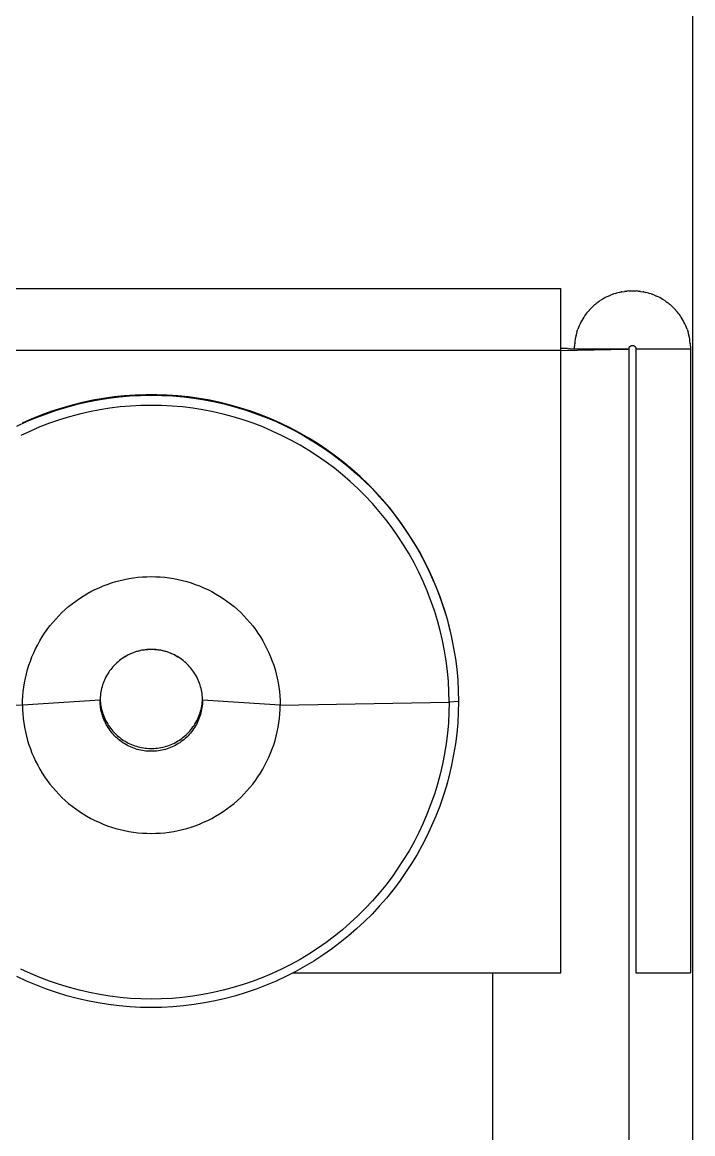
# Model space of a CAD drawing. Header units: millimetres. Extents: x -1283 to 2747, y -259 to 2557.
# Drawn here: x 1810.07 to 1819.89, y 2028.79 to 2045.08 of the extents above; entities that cross this region are included whole.
import ezdxf

# ---------------------------------------------------------------- set-up
doc = ezdxf.new("R2010")
doc.units = ezdxf.units.MM
doc.header["$MEASUREMENT"] = 0
doc.layers.add('Utwórz2D linie widoczne', color=7, linetype='Continuous', true_color=0x000000)

msp = doc.modelspace()

# ---------------------------------------------------------------- linework, layer by layer
at = {"layer": 'Utwórz2D linie widoczne'}
for p, q in [((1819.889, 1341.717), (1819.889, 2061.382)), ((1803.11, 2041.181), (1817.956, 2041.181)), ((1817.956, 2041.179), (1817.956, 2041.18)), ((1817.956, 2040.271), (1817.956, 2041.179)), ((1818.52, 2040.992), (1818.505, 2040.982)), ((1818.534, 2041.002), (1818.52, 2040.992)), ((1818.534, 2041.002), (1818.541, 2041.007)), ((1818.563, 2041.021), (1818.541, 2041.007)), ((1818.585, 2041.034), (1818.563, 2041.021)), ((1818.608, 2041.046), (1818.585, 2041.034)), ((1818.631, 2041.058), (1818.608, 2041.046)), ((1818.655, 2041.069), (1818.631, 2041.058)), ((1818.655, 2041.069), (1818.694, 2041.086)), ((1818.72, 2041.096), (1818.694, 2041.086)), ((1818.72, 2041.096), (1818.733, 2041.1)), ((1818.759, 2041.109), (1818.733, 2041.1)), ((1818.759, 2041.109), (1818.773, 2041.113)), ((1818.792, 2041.118), (1818.773, 2041.113)), ((1818.812, 2041.123), (1818.792, 2041.118)), ((1818.812, 2041.123), (1818.84, 2041.129)), ((1818.852, 2041.131), (1818.84, 2041.129)), ((1818.852, 2041.131), (1818.891, 2041.138)), ((1818.901, 2041.139), (1818.891, 2041.138)), ((1818.901, 2041.139), (1818.93, 2041.142)), ((1818.953, 2041.144), (1818.93, 2041.142)), ((1818.953, 2041.144), (1818.98, 2041.145)), ((1818.98, 2041.145), (1819.006, 2041.146)), ((1819.006, 2041.146), (1819.033, 2041.145)), ((1819.033, 2041.145), (1819.06, 2041.144)), ((1819.083, 2041.142), (1819.06, 2041.144)), ((1819.083, 2041.142), (1819.112, 2041.139)), ((1819.122, 2041.138), (1819.112, 2041.139)), ((1819.122, 2041.138), (1819.161, 2041.131)), ((1819.172, 2041.129), (1819.161, 2041.131)), ((1819.172, 2041.129), (1819.201, 2041.123)), ((1819.221, 2041.118), (1819.201, 2041.123)), ((1819.24, 2041.113), (1819.221, 2041.118)), ((1819.24, 2041.113), (1819.253, 2041.109)), ((1819.28, 2041.1), (1819.253, 2041.109)), ((1819.28, 2041.1), (1819.293, 2041.096)), ((1819.319, 2041.086), (1819.293, 2041.096)), ((1819.319, 2041.086), (1819.358, 2041.069)), ((1819.382, 2041.058), (1819.358, 2041.069)), ((1819.405, 2041.046), (1819.382, 2041.058)), ((1819.427, 2041.034), (1819.405, 2041.046)), ((1819.45, 2041.021), (1819.427, 2041.034)), ((1819.472, 2041.007), (1819.45, 2041.021)), ((1819.472, 2041.007), (1819.479, 2041.002)), ((1819.493, 2040.992), (1819.479, 2041.002)), ((1819.507, 2040.982), (1819.493, 2040.992)), ((1818.347, 2040.831), (1818.335, 2040.817)), ((1818.347, 2040.831), (1818.349, 2040.834)), ((1818.362, 2040.85), (1818.349, 2040.834)), ((1818.375, 2040.865), (1818.362, 2040.85)), ((1818.375, 2040.865), (1818.376, 2040.866)), ((1818.395, 2040.886), (1818.376, 2040.866)), ((1818.415, 2040.906), (1818.395, 2040.886)), ((1818.435, 2040.925), (1818.415, 2040.906)), ((1818.435, 2040.925), (1818.437, 2040.927)), ((1818.452, 2040.94), (1818.437, 2040.927)), ((1818.467, 2040.952), (1818.452, 2040.94)), ((1818.467, 2040.952), (1818.471, 2040.955)), ((1818.485, 2040.967), (1818.471, 2040.955)), ((1818.5, 2040.978), (1818.485, 2040.967)), ((1818.5, 2040.978), (1818.505, 2040.982)), ((1819.507, 2040.982), (1819.513, 2040.978)), ((1819.528, 2040.967), (1819.513, 2040.978)), ((1819.542, 2040.955), (1819.528, 2040.967)), ((1819.542, 2040.955), (1819.546, 2040.952)), ((1819.561, 2040.94), (1819.546, 2040.952)), ((1819.576, 2040.927), (1819.561, 2040.94)), ((1819.576, 2040.927), (1819.578, 2040.925)), ((1819.598, 2040.906), (1819.578, 2040.925)), ((1819.617, 2040.886), (1819.598, 2040.906)), ((1819.636, 2040.866), (1819.617, 2040.886)), ((1819.636, 2040.866), (1819.638, 2040.865)), ((1819.651, 2040.85), (1819.638, 2040.865)), ((1819.664, 2040.834), (1819.651, 2040.85)), ((1819.664, 2040.834), (1819.666, 2040.831)), ((1819.678, 2040.817), (1819.666, 2040.831)), ((1818.252, 2040.687), (1818.239, 2040.661)), ((1818.265, 2040.712), (1818.252, 2040.687)), ((1818.28, 2040.736), (1818.265, 2040.712)), ((1818.295, 2040.761), (1818.28, 2040.736)), ((1818.295, 2040.761), (1818.299, 2040.767)), ((1818.31, 2040.782), (1818.299, 2040.767)), ((1818.32, 2040.797), (1818.31, 2040.782)), ((1818.32, 2040.797), (1818.323, 2040.802)), ((1818.335, 2040.817), (1818.323, 2040.802)), ((1819.689, 2040.802), (1819.678, 2040.817)), ((1819.689, 2040.802), (1819.693, 2040.797)), ((1819.703, 2040.782), (1819.693, 2040.797)), ((1819.713, 2040.767), (1819.703, 2040.782)), ((1819.713, 2040.767), (1819.718, 2040.761)), ((1819.733, 2040.736), (1819.718, 2040.761)), ((1819.748, 2040.712), (1819.733, 2040.736)), ((1819.761, 2040.687), (1819.748, 2040.712)), ((1819.774, 2040.661), (1819.761, 2040.687)), ((1818.179, 2040.49), (1818.182, 2040.502)), ((1818.187, 2040.522), (1818.182, 2040.502)), ((1818.193, 2040.542), (1818.187, 2040.522)), ((1818.193, 2040.542), (1818.206, 2040.582)), ((1818.216, 2040.608), (1818.206, 2040.582)), ((1818.227, 2040.635), (1818.216, 2040.608)), ((1818.239, 2040.661), (1818.227, 2040.635)), ((1819.786, 2040.635), (1819.774, 2040.661)), ((1819.797, 2040.608), (1819.786, 2040.635)), ((1819.807, 2040.582), (1819.797, 2040.608)), ((1819.807, 2040.582), (1819.82, 2040.542)), ((1819.826, 2040.522), (1819.82, 2040.542)), ((1819.831, 2040.502), (1819.826, 2040.522)), ((1819.831, 2040.502), (1819.834, 2040.49)), ((1818.156, 2040.296), (1818.157, 2040.337)), ((1818.158, 2040.355), (1818.157, 2040.337)), ((1818.16, 2040.372), (1818.158, 2040.355)), ((1818.16, 2040.372), (1818.161, 2040.379)), ((1818.164, 2040.407), (1818.161, 2040.379)), ((1818.168, 2040.435), (1818.164, 2040.407)), ((1818.173, 2040.462), (1818.168, 2040.435)), ((1818.179, 2040.49), (1818.173, 2040.462)), ((1818.976, 2040.335), (1818.977, 2040.336)), ((1818.977, 2040.336), (1818.979, 2040.337)), ((1818.979, 2040.337), (1818.98, 2040.338)), ((1818.98, 2040.338), (1818.982, 2040.339)), ((1818.982, 2040.339), (1818.983, 2040.34)), ((1818.983, 2040.34), (1818.985, 2040.341)), ((1818.985, 2040.341), (1818.986, 2040.341)), ((1818.986, 2040.341), (1818.988, 2040.342)), ((1818.988, 2040.342), (1818.989, 2040.342)), ((1818.989, 2040.342), (1818.991, 2040.343)), ((1818.991, 2040.343), (1818.992, 2040.344)), ((1818.992, 2040.344), (1818.994, 2040.344)), ((1818.994, 2040.344), (1818.996, 2040.344)), ((1818.996, 2040.344), (1818.997, 2040.345)), ((1818.997, 2040.345), (1818.999, 2040.345)), ((1818.999, 2040.345), (1819.001, 2040.345)), ((1819.001, 2040.345), (1819.002, 2040.345)), ((1819.002, 2040.345), (1819.004, 2040.345)), ((1819.004, 2040.345), (1819.006, 2040.346)), ((1819.006, 2040.346), (1819.007, 2040.346)), ((1819.007, 2040.346), (1819.009, 2040.345)), ((1819.009, 2040.345), (1819.011, 2040.345)), ((1819.011, 2040.345), (1819.012, 2040.345)), ((1819.012, 2040.345), (1819.014, 2040.345)), ((1819.014, 2040.345), (1819.016, 2040.345)), ((1819.016, 2040.345), (1819.017, 2040.344)), ((1819.017, 2040.344), (1819.019, 2040.344)), ((1819.019, 2040.344), (1819.02, 2040.344)), ((1819.02, 2040.344), (1819.022, 2040.343)), ((1819.022, 2040.343), (1819.024, 2040.342)), ((1819.024, 2040.342), (1819.025, 2040.342)), ((1819.025, 2040.342), (1819.027, 2040.341)), ((1819.027, 2040.341), (1819.028, 2040.341)), ((1819.028, 2040.341), (1819.03, 2040.34)), ((1819.03, 2040.34), (1819.031, 2040.339)), ((1819.031, 2040.339), (1819.033, 2040.338)), ((1819.033, 2040.338), (1819.034, 2040.337)), ((1819.034, 2040.337), (1819.035, 2040.336)), ((1819.035, 2040.336), (1819.037, 2040.335)), ((1819.84, 2040.462), (1819.834, 2040.49)), ((1819.845, 2040.435), (1819.84, 2040.462)), ((1819.849, 2040.407), (1819.845, 2040.435)), ((1819.852, 2040.379), (1819.849, 2040.407)), ((1819.852, 2040.379), (1819.853, 2040.372)), ((1819.854, 2040.355), (1819.853, 2040.372)), ((1819.855, 2040.337), (1819.854, 2040.355)), ((1819.855, 2040.337), (1819.856, 2040.296)), ((1817.956, 2040.271), (1803.11, 2040.271)), ((1818.053, 2040.299), (1817.956, 2040.301)), ((1818.935, 2040.288), (1817.956, 2040.268)), ((1817.956, 2031.144), (1817.956, 2040.271)), ((1818.053, 2040.299), (1818.076, 2040.298)), ((1818.086, 2040.298), (1818.076, 2040.298)), ((1818.087, 2040.298), (1818.23, 2040.296)), ((1818.23, 2040.296), (1818.954, 2040.296)), ((1818.956, 2040.296), (1818.935, 2040.288)), ((1818.956, 2040.297), (1818.957, 2040.299)), ((1818.956, 2040.296), (1818.956, 2040.297)), ((1818.956, 1343.146), (1818.956, 2040.296)), ((1818.957, 2040.306), (1818.958, 2040.307)), ((1818.957, 2040.304), (1818.957, 2040.306)), ((1818.957, 2040.302), (1818.957, 2040.304)), ((1818.957, 2040.301), (1818.957, 2040.302)), ((1818.957, 2040.299), (1818.957, 2040.301)), ((1818.958, 2040.309), (1818.959, 2040.311)), ((1818.958, 2040.307), (1818.958, 2040.309)), ((1818.959, 2040.312), (1818.96, 2040.314)), ((1818.959, 2040.311), (1818.959, 2040.312)), ((1818.96, 2040.314), (1818.961, 2040.315)), ((1818.961, 2040.317), (1818.962, 2040.319)), ((1818.961, 2040.315), (1818.961, 2040.317)), ((1818.962, 2040.319), (1818.963, 2040.32)), ((1818.963, 2040.32), (1818.964, 2040.321)), ((1818.964, 2040.321), (1818.965, 2040.323)), ((1818.965, 2040.323), (1818.966, 2040.324)), ((1818.966, 2040.324), (1818.967, 2040.326)), ((1818.967, 2040.326), (1818.968, 2040.327)), ((1818.968, 2040.327), (1818.969, 2040.328)), ((1818.969, 2040.328), (1818.97, 2040.33)), ((1818.97, 2040.33), (1818.971, 2040.331)), ((1818.971, 2040.331), (1818.972, 2040.332)), ((1818.972, 2040.332), (1818.974, 2040.333)), ((1818.974, 2040.333), (1818.975, 2040.334)), ((1818.975, 2040.334), (1818.976, 2040.335)), ((1819.037, 2040.335), (1819.038, 2040.334)), ((1819.038, 2040.334), (1819.039, 2040.333)), ((1819.039, 2040.333), (1819.041, 2040.332)), ((1819.041, 2040.332), (1819.042, 2040.331)), ((1819.042, 2040.331), (1819.043, 2040.33)), ((1819.043, 2040.33), (1819.044, 2040.328)), ((1819.044, 2040.328), (1819.045, 2040.327)), ((1819.045, 2040.327), (1819.046, 2040.326)), ((1819.046, 2040.326), (1819.047, 2040.324)), ((1819.047, 2040.324), (1819.048, 2040.323)), ((1819.048, 2040.323), (1819.049, 2040.321)), ((1819.049, 2040.321), (1819.05, 2040.32)), ((1819.05, 2040.32), (1819.051, 2040.319)), ((1819.051, 2040.319), (1819.052, 2040.317)), ((1819.052, 2040.317), (1819.052, 2040.315)), ((1819.052, 2040.315), (1819.053, 2040.314)), ((1819.053, 2040.314), (1819.054, 2040.312)), ((1819.054, 2040.312), (1819.054, 2040.311)), ((1819.054, 2040.311), (1819.055, 2040.309)), ((1819.055, 2040.309), (1819.055, 2040.307)), ((1819.055, 2040.307), (1819.055, 2040.306)), ((1819.055, 2040.306), (1819.056, 2040.304)), ((1819.056, 2040.304), (1819.056, 2040.302)), ((1819.056, 2040.302), (1819.056, 2040.301)), ((1819.056, 2040.301), (1819.056, 2040.299)), ((1819.056, 2040.299), (1819.056, 2040.297)), ((1819.056, 2040.297), (1819.056, 2040.296)), ((1819.056, 2040.296), (1819.056, 2031.146)), ((1819.056, 2040.296), (1819.856, 2040.296)), ((1819.856, 2040.296), (1819.856, 2031.146)), ((1811.101, 2039.541), (1810.948, 2039.509)), ((1811.022, 2039.518), (1811.176, 2039.548)), ((1811.255, 2039.568), (1811.101, 2039.541)), ((1811.176, 2039.548), (1811.331, 2039.572)), ((1811.41, 2039.59), (1811.255, 2039.568)), ((1811.331, 2039.572), (1811.487, 2039.591)), ((1811.566, 2039.606), (1811.41, 2039.59)), ((1811.487, 2039.591), (1811.643, 2039.605)), ((1811.722, 2039.617), (1811.566, 2039.606)), ((1811.643, 2039.605), (1811.8, 2039.613)), ((1811.878, 2039.622), (1811.722, 2039.617)), ((1811.8, 2039.613), (1811.956, 2039.616)), ((1812.035, 2039.622), (1811.878, 2039.622)), ((1811.956, 2039.616), (1812.113, 2039.613)), ((1812.191, 2039.617), (1812.035, 2039.622)), ((1812.113, 2039.613), (1812.27, 2039.605)), ((1812.347, 2039.606), (1812.191, 2039.617)), ((1812.27, 2039.605), (1812.426, 2039.591)), ((1812.503, 2039.59), (1812.347, 2039.606)), ((1812.426, 2039.591), (1812.582, 2039.572)), ((1812.658, 2039.568), (1812.503, 2039.59)), ((1812.582, 2039.572), (1812.737, 2039.548)), ((1812.812, 2039.541), (1812.658, 2039.568)), ((1812.737, 2039.548), (1812.891, 2039.518)), ((1812.965, 2039.509), (1812.812, 2039.541)), ((1810.497, 2039.38), (1810.35, 2039.327)), ((1810.42, 2039.345), (1810.568, 2039.396)), ((1810.646, 2039.428), (1810.497, 2039.38)), ((1810.568, 2039.396), (1810.718, 2039.442)), ((1810.796, 2039.471), (1810.646, 2039.428)), ((1810.718, 2039.442), (1810.869, 2039.483)), ((1810.948, 2039.509), (1810.796, 2039.471)), ((1810.869, 2039.483), (1811.022, 2039.518)), ((1811.051, 2039.371), (1810.902, 2039.337)), ((1811.2, 2039.4), (1811.051, 2039.371)), ((1811.35, 2039.424), (1811.2, 2039.4)), ((1811.501, 2039.443), (1811.35, 2039.424)), ((1811.653, 2039.456), (1811.501, 2039.443)), ((1811.804, 2039.464), (1811.653, 2039.456)), ((1811.956, 2039.467), (1811.804, 2039.464)), ((1812.108, 2039.464), (1811.956, 2039.467)), ((1812.26, 2039.456), (1812.108, 2039.464)), ((1812.412, 2039.443), (1812.26, 2039.456)), ((1812.563, 2039.424), (1812.412, 2039.443)), ((1812.713, 2039.4), (1812.563, 2039.424)), ((1812.862, 2039.371), (1812.713, 2039.4)), ((1813.01, 2039.337), (1812.862, 2039.371)), ((1812.891, 2039.518), (1813.043, 2039.483)), ((1813.117, 2039.471), (1812.965, 2039.509)), ((1813.043, 2039.483), (1813.195, 2039.442)), ((1813.267, 2039.428), (1813.117, 2039.471)), ((1813.195, 2039.442), (1813.345, 2039.396)), ((1813.416, 2039.38), (1813.267, 2039.428)), ((1813.345, 2039.396), (1813.493, 2039.345)), ((1813.563, 2039.327), (1813.416, 2039.38)), ((1809.987, 2039.162), (1810.129, 2039.228)), ((1810.205, 2039.268), (1810.062, 2039.205)), ((1810.129, 2039.228), (1810.273, 2039.289)), ((1810.35, 2039.327), (1810.205, 2039.268)), ((1810.273, 2039.289), (1810.42, 2039.345)), ((1810.466, 2039.204), (1810.324, 2039.15)), ((1810.61, 2039.254), (1810.466, 2039.204)), ((1810.756, 2039.298), (1810.61, 2039.254)), ((1810.902, 2039.337), (1810.756, 2039.298)), ((1813.157, 2039.298), (1813.01, 2039.337)), ((1813.303, 2039.254), (1813.157, 2039.298)), ((1813.447, 2039.204), (1813.303, 2039.254)), ((1813.589, 2039.15), (1813.447, 2039.204)), ((1813.493, 2039.345), (1813.64, 2039.289)), ((1813.708, 2039.268), (1813.563, 2039.327)), ((1813.64, 2039.289), (1813.784, 2039.228)), ((1813.851, 2039.205), (1813.708, 2039.268)), ((1813.784, 2039.228), (1813.926, 2039.162)), ((1813.992, 2039.137), (1813.851, 2039.205)), ((1810.184, 2039.09), (1810.046, 2039.026)), ((1810.324, 2039.15), (1810.184, 2039.09)), ((1813.729, 2039.09), (1813.589, 2039.15)), ((1813.866, 2039.026), (1813.729, 2039.09)), ((1813.926, 2039.162), (1814.066, 2039.091)), ((1814.13, 2039.063), (1813.992, 2039.137)), ((1814.066, 2039.091), (1814.203, 2039.015)), ((1814.266, 2038.985), (1814.13, 2039.063)), ((1814.002, 2038.957), (1813.866, 2039.026)), ((1814.135, 2038.884), (1814.002, 2038.957)), ((1814.266, 2038.806), (1814.135, 2038.884)), ((1814.203, 2039.015), (1814.338, 2038.934)), ((1814.399, 2038.903), (1814.266, 2038.985)), ((1814.338, 2038.934), (1814.469, 2038.849)), ((1814.529, 2038.816), (1814.399, 2038.903)), ((1814.393, 2038.723), (1814.266, 2038.806)), ((1814.518, 2038.636), (1814.393, 2038.723)), ((1814.469, 2038.849), (1814.598, 2038.759)), ((1814.656, 2038.724), (1814.529, 2038.816)), ((1814.598, 2038.759), (1814.723, 2038.665)), ((1814.779, 2038.628), (1814.656, 2038.724)), ((1814.639, 2038.544), (1814.518, 2038.636)), ((1814.758, 2038.449), (1814.639, 2038.544)), ((1814.723, 2038.665), (1814.845, 2038.566)), ((1814.899, 2038.528), (1814.779, 2038.628)), ((1814.845, 2038.566), (1814.964, 2038.464)), ((1814.872, 2038.349), (1814.758, 2038.449)), ((1815.016, 2038.424), (1814.899, 2038.528)), ((1814.964, 2038.464), (1815.079, 2038.357)), ((1815.129, 2038.315), (1815.016, 2038.424)), ((1814.984, 2038.246), (1814.872, 2038.349)), ((1815.091, 2038.138), (1814.984, 2038.246)), ((1815.079, 2038.357), (1815.19, 2038.246)), ((1815.238, 2038.203), (1815.129, 2038.315)), ((1815.19, 2038.246), (1815.297, 2038.131)), ((1815.195, 2038.027), (1815.091, 2038.138)), ((1815.343, 2038.087), (1815.238, 2038.203)), ((1815.297, 2038.131), (1815.4, 2038.013)), ((1815.444, 2037.968), (1815.343, 2038.087)), ((1815.295, 2037.912), (1815.195, 2038.027)), ((1815.391, 2037.794), (1815.295, 2037.912)), ((1815.4, 2038.013), (1815.499, 2037.891)), ((1815.541, 2037.845), (1815.444, 2037.968)), ((1815.499, 2037.891), (1815.593, 2037.766)), ((1815.483, 2037.673), (1815.391, 2037.794)), ((1815.634, 2037.719), (1815.541, 2037.845)), ((1815.593, 2037.766), (1815.683, 2037.638)), ((1815.57, 2037.549), (1815.483, 2037.673)), ((1815.722, 2037.59), (1815.634, 2037.719)), ((1815.683, 2037.638), (1815.769, 2037.507)), ((1815.805, 2037.457), (1815.722, 2037.59)), ((1815.653, 2037.421), (1815.57, 2037.549)), ((1815.732, 2037.291), (1815.653, 2037.421)), ((1815.769, 2037.507), (1815.85, 2037.372)), ((1815.884, 2037.322), (1815.805, 2037.457)), ((1815.806, 2037.158), (1815.732, 2037.291)), ((1815.85, 2037.372), (1815.926, 2037.235)), ((1815.958, 2037.184), (1815.884, 2037.322)), ((1815.875, 2037.023), (1815.806, 2037.158)), ((1815.926, 2037.235), (1815.998, 2037.096)), ((1816.027, 2037.044), (1815.958, 2037.184)), ((1815.998, 2037.096), (1816.064, 2036.954)), ((1811.501, 2036.9), (1811.565, 2036.915)), ((1811.565, 2036.915), (1811.629, 2036.927)), ((1811.629, 2036.927), (1811.694, 2036.938)), ((1811.694, 2036.938), (1811.759, 2036.946)), ((1811.759, 2036.946), (1811.825, 2036.951)), ((1811.825, 2036.951), (1811.891, 2036.955)), ((1811.891, 2036.955), (1811.956, 2036.956)), ((1811.956, 2036.956), (1812.022, 2036.955)), ((1812.022, 2036.955), (1812.088, 2036.951)), ((1812.088, 2036.951), (1812.153, 2036.946)), ((1812.153, 2036.946), (1812.219, 2036.938)), ((1812.219, 2036.938), (1812.284, 2036.927)), ((1812.284, 2036.927), (1812.348, 2036.915)), ((1812.348, 2036.915), (1812.412, 2036.9)), ((1815.939, 2036.885), (1815.875, 2037.023)), ((1816.092, 2036.901), (1816.027, 2037.044)), ((1816.064, 2036.954), (1816.126, 2036.809)), ((1811.072, 2036.736), (1811.13, 2036.765)), ((1811.13, 2036.765), (1811.19, 2036.793)), ((1811.19, 2036.793), (1811.251, 2036.819)), ((1811.251, 2036.819), (1811.312, 2036.842)), ((1811.312, 2036.842), (1811.374, 2036.864)), ((1811.374, 2036.864), (1811.437, 2036.883)), ((1811.437, 2036.883), (1811.501, 2036.9)), ((1812.412, 2036.9), (1812.476, 2036.883)), ((1812.476, 2036.883), (1812.539, 2036.864)), ((1812.539, 2036.864), (1812.601, 2036.842)), ((1812.601, 2036.842), (1812.662, 2036.819)), ((1812.662, 2036.819), (1812.723, 2036.793)), ((1812.723, 2036.793), (1812.783, 2036.765)), ((1812.783, 2036.765), (1812.841, 2036.736)), ((1815.999, 2036.745), (1815.939, 2036.885)), ((1816.151, 2036.757), (1816.092, 2036.901)), ((1816.126, 2036.809), (1816.182, 2036.663)), ((1816.205, 2036.61), (1816.151, 2036.757)), ((1810.796, 2036.557), (1810.849, 2036.597)), ((1810.849, 2036.597), (1810.903, 2036.634)), ((1810.903, 2036.634), (1810.958, 2036.67)), ((1810.958, 2036.67), (1811.014, 2036.704)), ((1811.014, 2036.704), (1811.072, 2036.736)), ((1812.841, 2036.736), (1812.899, 2036.704)), ((1812.899, 2036.704), (1812.955, 2036.67)), ((1812.955, 2036.67), (1813.01, 2036.634)), ((1813.01, 2036.634), (1813.064, 2036.597)), ((1813.064, 2036.597), (1813.117, 2036.557)), ((1816.054, 2036.603), (1815.999, 2036.745)), ((1816.104, 2036.46), (1816.054, 2036.603)), ((1816.182, 2036.663), (1816.233, 2036.515)), ((1816.255, 2036.461), (1816.205, 2036.61)), ((1810.601, 2036.381), (1810.647, 2036.428)), ((1810.647, 2036.428), (1810.695, 2036.473)), ((1810.695, 2036.473), (1810.745, 2036.516)), ((1810.745, 2036.516), (1810.796, 2036.557)), ((1813.117, 2036.557), (1813.168, 2036.516)), ((1813.168, 2036.516), (1813.218, 2036.473)), ((1813.218, 2036.473), (1813.266, 2036.428)), ((1813.266, 2036.428), (1813.312, 2036.381)), ((1816.148, 2036.314), (1816.104, 2036.46)), ((1816.233, 2036.515), (1816.28, 2036.365)), ((1816.299, 2036.311), (1816.255, 2036.461)), ((1810.471, 2036.233), (1810.512, 2036.284)), ((1810.512, 2036.284), (1810.556, 2036.333)), ((1810.556, 2036.333), (1810.601, 2036.381)), ((1813.312, 2036.381), (1813.357, 2036.333)), ((1813.357, 2036.333), (1813.4, 2036.284)), ((1813.4, 2036.284), (1813.442, 2036.233)), ((1816.188, 2036.167), (1816.148, 2036.314)), ((1816.28, 2036.365), (1816.321, 2036.214)), ((1816.337, 2036.16), (1816.299, 2036.311)), ((1810.358, 2036.071), (1810.393, 2036.126)), ((1810.393, 2036.126), (1810.431, 2036.18)), ((1810.431, 2036.18), (1810.471, 2036.233)), ((1813.442, 2036.233), (1813.482, 2036.18)), ((1813.482, 2036.18), (1813.519, 2036.126)), ((1813.519, 2036.126), (1813.555, 2036.071)), ((1816.223, 2036.019), (1816.188, 2036.167)), ((1816.321, 2036.214), (1816.356, 2036.061)), ((1810.262, 2035.899), (1810.292, 2035.957)), ((1810.292, 2035.957), (1810.324, 2036.015)), ((1810.324, 2036.015), (1810.358, 2036.071)), ((1813.555, 2036.071), (1813.589, 2036.015)), ((1813.589, 2036.015), (1813.621, 2035.957)), ((1813.621, 2035.957), (1813.651, 2035.899)), ((1816.252, 2035.87), (1816.223, 2036.019)), ((1816.356, 2036.061), (1816.386, 2035.907)), ((1810.184, 2035.717), (1810.208, 2035.779)), ((1810.208, 2035.779), (1810.234, 2035.839)), ((1810.234, 2035.839), (1810.262, 2035.899)), ((1811.546, 2035.769), (1811.568, 2035.782)), ((1811.574, 2035.783), (1811.552, 2035.77)), ((1811.568, 2035.782), (1811.59, 2035.795)), ((1811.596, 2035.796), (1811.574, 2035.783)), ((1811.59, 2035.795), (1811.612, 2035.807)), ((1811.619, 2035.808), (1811.596, 2035.796)), ((1811.612, 2035.807), (1811.635, 2035.818)), ((1811.642, 2035.819), (1811.619, 2035.808)), ((1811.635, 2035.818), (1811.658, 2035.829)), ((1811.666, 2035.83), (1811.642, 2035.819)), ((1811.658, 2035.829), (1811.682, 2035.839)), ((1811.69, 2035.839), (1811.666, 2035.83)), ((1811.682, 2035.839), (1811.706, 2035.848)), ((1811.715, 2035.848), (1811.69, 2035.839)), ((1811.706, 2035.848), (1811.73, 2035.856)), ((1811.739, 2035.856), (1811.715, 2035.848)), ((1811.73, 2035.856), (1811.755, 2035.863)), ((1811.764, 2035.863), (1811.739, 2035.856)), ((1811.755, 2035.863), (1811.779, 2035.869)), ((1811.789, 2035.869), (1811.764, 2035.863)), ((1811.779, 2035.869), (1811.804, 2035.875)), ((1811.815, 2035.875), (1811.789, 2035.869)), ((1811.804, 2035.875), (1811.829, 2035.88)), ((1811.84, 2035.879), (1811.815, 2035.875)), ((1811.829, 2035.88), (1811.855, 2035.884)), ((1811.866, 2035.883), (1811.84, 2035.879)), ((1811.855, 2035.884), (1811.88, 2035.887)), ((1811.892, 2035.885), (1811.866, 2035.883)), ((1811.88, 2035.887), (1811.905, 2035.889)), ((1811.918, 2035.887), (1811.892, 2035.885)), ((1811.905, 2035.889), (1811.931, 2035.89)), ((1811.943, 2035.888), (1811.918, 2035.887)), ((1811.931, 2035.89), (1811.956, 2035.891)), ((1811.969, 2035.888), (1811.943, 2035.888)), ((1811.956, 2035.891), (1811.982, 2035.89)), ((1811.995, 2035.887), (1811.969, 2035.888)), ((1811.982, 2035.89), (1812.007, 2035.889)), ((1812.021, 2035.885), (1811.995, 2035.887)), ((1812.007, 2035.889), (1812.033, 2035.887)), ((1812.047, 2035.883), (1812.021, 2035.885)), ((1812.033, 2035.887), (1812.058, 2035.884)), ((1812.073, 2035.879), (1812.047, 2035.883)), ((1812.058, 2035.884), (1812.084, 2035.88)), ((1812.098, 2035.875), (1812.073, 2035.879)), ((1812.084, 2035.88), (1812.109, 2035.875)), ((1812.123, 2035.869), (1812.098, 2035.875)), ((1812.109, 2035.875), (1812.134, 2035.869)), ((1812.149, 2035.863), (1812.123, 2035.869)), ((1812.134, 2035.869), (1812.158, 2035.863)), ((1812.174, 2035.856), (1812.149, 2035.863)), ((1812.158, 2035.863), (1812.183, 2035.856)), ((1812.198, 2035.848), (1812.174, 2035.856)), ((1812.183, 2035.856), (1812.207, 2035.848)), ((1812.223, 2035.839), (1812.198, 2035.848)), ((1812.207, 2035.848), (1812.231, 2035.839)), ((1812.247, 2035.83), (1812.223, 2035.839)), ((1812.231, 2035.839), (1812.254, 2035.829)), ((1812.27, 2035.819), (1812.247, 2035.83)), ((1812.254, 2035.829), (1812.278, 2035.818)), ((1812.294, 2035.808), (1812.27, 2035.819)), ((1812.278, 2035.818), (1812.301, 2035.807)), ((1812.317, 2035.796), (1812.294, 2035.808)), ((1812.301, 2035.807), (1812.323, 2035.795)), ((1812.339, 2035.783), (1812.317, 2035.796)), ((1812.323, 2035.795), (1812.345, 2035.782)), ((1812.361, 2035.77), (1812.339, 2035.783)), ((1812.345, 2035.782), (1812.367, 2035.769)), ((1813.651, 2035.899), (1813.679, 2035.839)), ((1813.679, 2035.839), (1813.705, 2035.779)), ((1813.705, 2035.779), (1813.729, 2035.717)), ((1816.276, 2035.72), (1816.252, 2035.87)), ((1816.386, 2035.907), (1816.411, 2035.752)), ((1810.143, 2035.592), (1810.163, 2035.655)), ((1810.163, 2035.655), (1810.184, 2035.717)), ((1811.378, 2035.615), (1811.362, 2035.595)), ((1811.395, 2035.635), (1811.378, 2035.615)), ((1811.412, 2035.654), (1811.395, 2035.635)), ((1811.43, 2035.673), (1811.412, 2035.654)), ((1811.449, 2035.691), (1811.43, 2035.673)), ((1811.469, 2035.708), (1811.449, 2035.691)), ((1811.488, 2035.724), (1811.469, 2035.708)), ((1811.509, 2035.74), (1811.488, 2035.724)), ((1811.53, 2035.755), (1811.509, 2035.74)), ((1811.552, 2035.77), (1811.53, 2035.755)), ((1812.383, 2035.755), (1812.361, 2035.77)), ((1812.404, 2035.74), (1812.383, 2035.755)), ((1812.424, 2035.724), (1812.404, 2035.74)), ((1812.444, 2035.708), (1812.424, 2035.724)), ((1812.464, 2035.691), (1812.444, 2035.708)), ((1812.483, 2035.673), (1812.464, 2035.691)), ((1812.501, 2035.654), (1812.483, 2035.673)), ((1812.518, 2035.635), (1812.501, 2035.654)), ((1812.535, 2035.615), (1812.518, 2035.635)), ((1812.551, 2035.595), (1812.535, 2035.615)), ((1813.729, 2035.717), (1813.75, 2035.655)), ((1813.75, 2035.655), (1813.769, 2035.592)), ((1816.295, 2035.569), (1816.276, 2035.72)), ((1816.411, 2035.752), (1816.431, 2035.597)), ((1810.099, 2035.4), (1810.111, 2035.465)), ((1810.111, 2035.465), (1810.126, 2035.529)), ((1810.126, 2035.529), (1810.143, 2035.592)), ((1811.28, 2035.463), (1811.27, 2035.439)), ((1811.292, 2035.486), (1811.28, 2035.463)), ((1811.304, 2035.509), (1811.292, 2035.486)), ((1811.318, 2035.531), (1811.304, 2035.509)), ((1811.332, 2035.553), (1811.318, 2035.531)), ((1811.346, 2035.574), (1811.332, 2035.553)), ((1811.362, 2035.595), (1811.346, 2035.574)), ((1812.567, 2035.574), (1812.551, 2035.595)), ((1812.581, 2035.553), (1812.567, 2035.574)), ((1812.595, 2035.531), (1812.581, 2035.553)), ((1812.608, 2035.509), (1812.595, 2035.531)), ((1812.621, 2035.486), (1812.608, 2035.509)), ((1812.633, 2035.463), (1812.621, 2035.486)), ((1812.643, 2035.439), (1812.633, 2035.463)), ((1813.769, 2035.592), (1813.787, 2035.529)), ((1813.787, 2035.529), (1813.802, 2035.465)), ((1813.802, 2035.465), (1813.814, 2035.4)), ((1816.309, 2035.418), (1816.295, 2035.569)), ((1816.431, 2035.597), (1816.445, 2035.44)), ((1810.08, 2035.27), (1810.088, 2035.335)), ((1810.088, 2035.335), (1810.099, 2035.4)), ((1811.222, 2035.292), (1811.217, 2035.266)), ((1811.228, 2035.317), (1811.222, 2035.292)), ((1811.235, 2035.342), (1811.228, 2035.317)), ((1811.242, 2035.367), (1811.235, 2035.342)), ((1811.25, 2035.391), (1811.242, 2035.367)), ((1811.26, 2035.416), (1811.25, 2035.391)), ((1811.27, 2035.439), (1811.26, 2035.416)), ((1812.653, 2035.416), (1812.643, 2035.439)), ((1812.663, 2035.391), (1812.653, 2035.416)), ((1812.671, 2035.367), (1812.663, 2035.391)), ((1812.678, 2035.342), (1812.671, 2035.367)), ((1812.685, 2035.317), (1812.678, 2035.342)), ((1812.691, 2035.292), (1812.685, 2035.317)), ((1812.696, 2035.266), (1812.691, 2035.292)), ((1813.814, 2035.4), (1813.825, 2035.335)), ((1813.825, 2035.335), (1813.833, 2035.27)), ((1816.317, 2035.266), (1816.309, 2035.418)), ((1816.445, 2035.44), (1816.453, 2035.284)), ((1816.453, 2035.284), (1816.456, 2035.127)), ((1811.206, 2035.142), (1810.069, 2035.073)), ((1810.069, 2035.073), (1810.071, 2035.139)), ((1810.071, 2035.139), (1810.074, 2035.205)), ((1810.074, 2035.205), (1810.08, 2035.27)), ((1811.207, 2035.113), (1811.206, 2035.139)), ((1811.208, 2035.189), (1811.207, 2035.163)), ((1811.207, 2035.163), (1811.208, 2035.137)), ((1811.21, 2035.215), (1811.208, 2035.189)), ((1811.208, 2035.137), (1811.21, 2035.111)), ((1811.213, 2035.241), (1811.21, 2035.215)), ((1811.217, 2035.266), (1811.213, 2035.241)), ((1812.7, 2035.241), (1812.696, 2035.266)), ((1812.703, 2035.215), (1812.7, 2035.241)), ((1812.705, 2035.189), (1812.703, 2035.215)), ((1812.703, 2035.111), (1812.705, 2035.137)), ((1812.706, 2035.163), (1812.705, 2035.189)), ((1812.705, 2035.137), (1812.706, 2035.163)), ((1813.844, 2035.073), (1812.706, 2035.142)), ((1812.706, 2035.139), (1812.706, 2035.113)), ((1813.833, 2035.27), (1813.839, 2035.205)), ((1813.839, 2035.205), (1813.842, 2035.139)), ((1813.842, 2035.139), (1813.844, 2035.073)), ((1816.32, 2035.114), (1816.317, 2035.266)), ((1816.456, 2035.127), (1816.32, 2035.114)), ((1816.456, 2035.127), (1816.453, 2034.97)), ((1807.593, 2035.114), (1810.069, 2035.073)), ((1810.069, 2035.073), (1810.071, 2035.008)), ((1810.071, 2035.008), (1810.074, 2034.942)), ((1811.209, 2035.087), (1811.207, 2035.113)), ((1811.211, 2035.061), (1811.209, 2035.087)), ((1811.21, 2035.111), (1811.213, 2035.085)), ((1811.214, 2035.035), (1811.211, 2035.061)), ((1811.213, 2035.085), (1811.217, 2035.06)), ((1811.219, 2035.009), (1811.214, 2035.035)), ((1811.217, 2035.06), (1811.222, 2035.034)), ((1811.224, 2034.984), (1811.219, 2035.009)), ((1811.222, 2035.034), (1811.228, 2035.009)), ((1811.23, 2034.958), (1811.224, 2034.984)), ((1811.228, 2035.009), (1811.234, 2034.984)), ((1811.237, 2034.933), (1811.23, 2034.958)), ((1811.234, 2034.984), (1811.241, 2034.959)), ((1811.241, 2034.959), (1811.25, 2034.934)), ((1812.663, 2034.934), (1812.671, 2034.959)), ((1812.671, 2034.959), (1812.679, 2034.984)), ((1812.683, 2034.958), (1812.676, 2034.933)), ((1812.679, 2034.984), (1812.685, 2035.009)), ((1812.689, 2034.984), (1812.683, 2034.958)), ((1812.685, 2035.009), (1812.691, 2035.034)), ((1812.694, 2035.009), (1812.689, 2034.984)), ((1812.691, 2035.034), (1812.696, 2035.06)), ((1812.698, 2035.035), (1812.694, 2035.009)), ((1812.696, 2035.06), (1812.7, 2035.085)), ((1812.702, 2035.061), (1812.698, 2035.035)), ((1812.7, 2035.085), (1812.703, 2035.111)), ((1812.704, 2035.087), (1812.702, 2035.061)), ((1812.706, 2035.113), (1812.704, 2035.087)), ((1813.839, 2034.942), (1813.842, 2035.008)), ((1813.842, 2035.008), (1813.844, 2035.073)), ((1813.844, 2035.073), (1816.32, 2035.114)), ((1816.317, 2034.962), (1816.309, 2034.81)), ((1816.32, 2035.114), (1816.317, 2034.962)), ((1816.453, 2034.97), (1816.445, 2034.814)), ((1810.074, 2034.942), (1810.08, 2034.876)), ((1810.08, 2034.876), (1810.088, 2034.811)), ((1810.088, 2034.811), (1810.099, 2034.746)), ((1811.244, 2034.908), (1811.237, 2034.933)), ((1811.253, 2034.884), (1811.244, 2034.908)), ((1811.25, 2034.934), (1811.259, 2034.91)), ((1811.263, 2034.859), (1811.253, 2034.884)), ((1811.259, 2034.91), (1811.269, 2034.886)), ((1811.273, 2034.836), (1811.263, 2034.859)), ((1811.269, 2034.886), (1811.28, 2034.862)), ((1811.284, 2034.812), (1811.273, 2034.836)), ((1811.28, 2034.862), (1811.291, 2034.839)), ((1811.296, 2034.789), (1811.284, 2034.812)), ((1811.291, 2034.839), (1811.304, 2034.816)), ((1811.304, 2034.816), (1811.317, 2034.794)), ((1812.596, 2034.794), (1812.609, 2034.816)), ((1812.609, 2034.816), (1812.622, 2034.839)), ((1812.629, 2034.812), (1812.617, 2034.789)), ((1812.622, 2034.839), (1812.633, 2034.862)), ((1812.64, 2034.836), (1812.629, 2034.812)), ((1812.633, 2034.862), (1812.644, 2034.886)), ((1812.65, 2034.859), (1812.64, 2034.836)), ((1812.644, 2034.886), (1812.654, 2034.91)), ((1812.66, 2034.884), (1812.65, 2034.859)), ((1812.654, 2034.91), (1812.663, 2034.934)), ((1812.668, 2034.908), (1812.66, 2034.884)), ((1812.676, 2034.933), (1812.668, 2034.908)), ((1813.814, 2034.746), (1813.825, 2034.811)), ((1813.825, 2034.811), (1813.833, 2034.876)), ((1813.833, 2034.876), (1813.839, 2034.942)), ((1816.309, 2034.81), (1816.295, 2034.658)), ((1816.445, 2034.814), (1816.431, 2034.657)), ((1810.099, 2034.746), (1810.111, 2034.682)), ((1810.111, 2034.682), (1810.126, 2034.618)), ((1811.309, 2034.766), (1811.296, 2034.789)), ((1811.322, 2034.744), (1811.309, 2034.766)), ((1811.317, 2034.794), (1811.331, 2034.772)), ((1811.337, 2034.722), (1811.322, 2034.744)), ((1811.331, 2034.772), (1811.345, 2034.751)), ((1811.352, 2034.701), (1811.337, 2034.722)), ((1811.345, 2034.751), (1811.361, 2034.73)), ((1811.367, 2034.68), (1811.352, 2034.701)), ((1811.361, 2034.73), (1811.377, 2034.709)), ((1811.384, 2034.66), (1811.367, 2034.68)), ((1811.377, 2034.709), (1811.394, 2034.69)), ((1811.401, 2034.64), (1811.384, 2034.66)), ((1811.394, 2034.69), (1811.411, 2034.671)), ((1811.419, 2034.621), (1811.401, 2034.64)), ((1811.411, 2034.671), (1811.43, 2034.652)), ((1811.43, 2034.652), (1811.448, 2034.634)), ((1811.448, 2034.634), (1811.468, 2034.617)), ((1812.445, 2034.617), (1812.465, 2034.634)), ((1812.465, 2034.634), (1812.483, 2034.652)), ((1812.483, 2034.652), (1812.502, 2034.671)), ((1812.512, 2034.64), (1812.494, 2034.621)), ((1812.502, 2034.671), (1812.519, 2034.69)), ((1812.529, 2034.66), (1812.512, 2034.64)), ((1812.519, 2034.69), (1812.536, 2034.709)), ((1812.546, 2034.68), (1812.529, 2034.66)), ((1812.536, 2034.709), (1812.552, 2034.73)), ((1812.561, 2034.701), (1812.546, 2034.68)), ((1812.552, 2034.73), (1812.567, 2034.751)), ((1812.576, 2034.722), (1812.561, 2034.701)), ((1812.567, 2034.751), (1812.582, 2034.772)), ((1812.591, 2034.744), (1812.576, 2034.722)), ((1812.582, 2034.772), (1812.596, 2034.794)), ((1812.604, 2034.766), (1812.591, 2034.744)), ((1812.617, 2034.789), (1812.604, 2034.766)), ((1813.787, 2034.618), (1813.802, 2034.682)), ((1813.802, 2034.682), (1813.814, 2034.746)), ((1816.295, 2034.658), (1816.276, 2034.508)), ((1816.431, 2034.657), (1816.411, 2034.502)), ((1810.126, 2034.618), (1810.143, 2034.554)), ((1810.143, 2034.554), (1810.163, 2034.491)), ((1810.163, 2034.491), (1810.184, 2034.429)), ((1811.437, 2034.603), (1811.419, 2034.621)), ((1811.456, 2034.585), (1811.437, 2034.603)), ((1811.476, 2034.568), (1811.456, 2034.585)), ((1811.468, 2034.617), (1811.488, 2034.6)), ((1811.496, 2034.552), (1811.476, 2034.568)), ((1811.488, 2034.6), (1811.508, 2034.584)), ((1811.517, 2034.536), (1811.496, 2034.552)), ((1811.508, 2034.584), (1811.529, 2034.569)), ((1811.539, 2034.521), (1811.517, 2034.536)), ((1811.529, 2034.569), (1811.551, 2034.555)), ((1811.561, 2034.507), (1811.539, 2034.521)), ((1811.551, 2034.555), (1811.573, 2034.541)), ((1811.583, 2034.494), (1811.561, 2034.507)), ((1811.573, 2034.541), (1811.596, 2034.528)), ((1811.606, 2034.481), (1811.583, 2034.494)), ((1811.596, 2034.528), (1811.619, 2034.516)), ((1811.629, 2034.469), (1811.606, 2034.481)), ((1811.619, 2034.516), (1811.642, 2034.505)), ((1811.653, 2034.458), (1811.629, 2034.469)), ((1811.642, 2034.505), (1811.666, 2034.494)), ((1811.666, 2034.494), (1811.69, 2034.485)), ((1811.69, 2034.485), (1811.714, 2034.476)), ((1811.714, 2034.476), (1811.739, 2034.468)), ((1812.174, 2034.468), (1812.199, 2034.476)), ((1812.199, 2034.476), (1812.223, 2034.485)), ((1812.223, 2034.485), (1812.247, 2034.494)), ((1812.247, 2034.494), (1812.271, 2034.505)), ((1812.284, 2034.469), (1812.26, 2034.458)), ((1812.271, 2034.505), (1812.294, 2034.516)), ((1812.307, 2034.481), (1812.284, 2034.469)), ((1812.294, 2034.516), (1812.317, 2034.528)), ((1812.33, 2034.494), (1812.307, 2034.481)), ((1812.317, 2034.528), (1812.34, 2034.541)), ((1812.352, 2034.507), (1812.33, 2034.494)), ((1812.34, 2034.541), (1812.362, 2034.555)), ((1812.374, 2034.521), (1812.352, 2034.507)), ((1812.362, 2034.555), (1812.384, 2034.569)), ((1812.396, 2034.536), (1812.374, 2034.521)), ((1812.384, 2034.569), (1812.405, 2034.584)), ((1812.416, 2034.552), (1812.396, 2034.536)), ((1812.405, 2034.584), (1812.425, 2034.6)), ((1812.437, 2034.568), (1812.416, 2034.552)), ((1812.425, 2034.6), (1812.445, 2034.617)), ((1812.456, 2034.585), (1812.437, 2034.568)), ((1812.476, 2034.603), (1812.456, 2034.585)), ((1812.494, 2034.621), (1812.476, 2034.603)), ((1813.729, 2034.429), (1813.75, 2034.491)), ((1813.75, 2034.491), (1813.769, 2034.554)), ((1813.769, 2034.554), (1813.787, 2034.618)), ((1816.276, 2034.508), (1816.252, 2034.357)), ((1816.411, 2034.502), (1816.386, 2034.347)), ((1810.184, 2034.429), (1810.208, 2034.368)), ((1810.208, 2034.368), (1810.234, 2034.307)), ((1810.234, 2034.307), (1810.262, 2034.248)), ((1811.677, 2034.448), (1811.653, 2034.458)), ((1811.701, 2034.439), (1811.677, 2034.448)), ((1811.726, 2034.431), (1811.701, 2034.439)), ((1811.751, 2034.423), (1811.726, 2034.431)), ((1811.739, 2034.468), (1811.764, 2034.461)), ((1811.776, 2034.416), (1811.751, 2034.423)), ((1811.764, 2034.461), (1811.789, 2034.455)), ((1811.801, 2034.41), (1811.776, 2034.416)), ((1811.789, 2034.455), (1811.814, 2034.449)), ((1811.827, 2034.405), (1811.801, 2034.41)), ((1811.814, 2034.449), (1811.84, 2034.445)), ((1811.853, 2034.401), (1811.827, 2034.405)), ((1811.84, 2034.445), (1811.866, 2034.441)), ((1811.878, 2034.398), (1811.853, 2034.401)), ((1811.866, 2034.441), (1811.892, 2034.438)), ((1811.904, 2034.396), (1811.878, 2034.398)), ((1811.892, 2034.438), (1811.918, 2034.437)), ((1811.93, 2034.395), (1811.904, 2034.396)), ((1811.918, 2034.437), (1811.943, 2034.436)), ((1811.956, 2034.394), (1811.93, 2034.395)), ((1811.943, 2034.436), (1811.969, 2034.436)), ((1811.982, 2034.395), (1811.956, 2034.394)), ((1811.969, 2034.436), (1811.995, 2034.437)), ((1812.009, 2034.396), (1811.982, 2034.395)), ((1811.995, 2034.437), (1812.021, 2034.438)), ((1812.034, 2034.398), (1812.009, 2034.396)), ((1812.021, 2034.438), (1812.047, 2034.441)), ((1812.06, 2034.401), (1812.034, 2034.398)), ((1812.047, 2034.441), (1812.073, 2034.445)), ((1812.086, 2034.405), (1812.06, 2034.401)), ((1812.073, 2034.445), (1812.098, 2034.449)), ((1812.112, 2034.41), (1812.086, 2034.405)), ((1812.098, 2034.449), (1812.124, 2034.455)), ((1812.137, 2034.416), (1812.112, 2034.41)), ((1812.124, 2034.455), (1812.149, 2034.461)), ((1812.162, 2034.423), (1812.137, 2034.416)), ((1812.149, 2034.461), (1812.174, 2034.468)), ((1812.187, 2034.431), (1812.162, 2034.423)), ((1812.212, 2034.439), (1812.187, 2034.431)), ((1812.236, 2034.448), (1812.212, 2034.439)), ((1812.26, 2034.458), (1812.236, 2034.448)), ((1813.651, 2034.248), (1813.679, 2034.307)), ((1813.679, 2034.307), (1813.705, 2034.368)), ((1813.705, 2034.368), (1813.729, 2034.429)), ((1816.252, 2034.357), (1816.223, 2034.208)), ((1816.386, 2034.347), (1816.356, 2034.193)), ((1810.262, 2034.248), (1810.292, 2034.189)), ((1810.292, 2034.189), (1810.324, 2034.132)), ((1813.589, 2034.132), (1813.621, 2034.189)), ((1813.621, 2034.189), (1813.651, 2034.248)), ((1816.223, 2034.208), (1816.188, 2034.06)), ((1816.356, 2034.193), (1816.321, 2034.04)), ((1810.324, 2034.132), (1810.358, 2034.075)), ((1810.358, 2034.075), (1810.393, 2034.02)), ((1810.393, 2034.02), (1810.431, 2033.966)), ((1813.482, 2033.966), (1813.519, 2034.02)), ((1813.519, 2034.02), (1813.555, 2034.075)), ((1813.555, 2034.075), (1813.589, 2034.132)), ((1816.188, 2034.06), (1816.148, 2033.913)), ((1816.321, 2034.04), (1816.28, 2033.889)), ((1816.321, 2034.034), (1816.311, 2033.997)), ((1810.431, 2033.966), (1810.471, 2033.914)), ((1810.471, 2033.914), (1810.512, 2033.863)), ((1810.512, 2033.863), (1810.556, 2033.813)), ((1813.357, 2033.813), (1813.4, 2033.863)), ((1813.4, 2033.863), (1813.442, 2033.914)), ((1813.442, 2033.914), (1813.482, 2033.966)), ((1816.148, 2033.913), (1816.104, 2033.768)), ((1816.28, 2033.889), (1816.234, 2033.739)), ((1816.293, 2033.928), (1816.283, 2033.892)), ((1810.556, 2033.813), (1810.601, 2033.765)), ((1810.601, 2033.765), (1810.647, 2033.719)), ((1810.647, 2033.719), (1810.695, 2033.674)), ((1810.695, 2033.674), (1810.745, 2033.631)), ((1813.168, 2033.631), (1813.218, 2033.674)), ((1813.218, 2033.674), (1813.266, 2033.719)), ((1813.266, 2033.719), (1813.312, 2033.765)), ((1813.312, 2033.765), (1813.357, 2033.813)), ((1816.104, 2033.768), (1816.054, 2033.624)), ((1816.234, 2033.739), (1816.182, 2033.591)), ((1810.745, 2033.631), (1810.796, 2033.59)), ((1810.796, 2033.59), (1810.849, 2033.55)), ((1810.849, 2033.55), (1810.903, 2033.512)), ((1810.903, 2033.512), (1810.958, 2033.477)), ((1812.955, 2033.477), (1813.01, 2033.512)), ((1813.01, 2033.512), (1813.064, 2033.55)), ((1813.064, 2033.55), (1813.117, 2033.59)), ((1813.117, 2033.59), (1813.168, 2033.631)), ((1816.054, 2033.624), (1815.999, 2033.482)), ((1816.182, 2033.591), (1816.126, 2033.444)), ((1810.958, 2033.477), (1811.014, 2033.443)), ((1811.014, 2033.443), (1811.072, 2033.411)), ((1811.072, 2033.411), (1811.13, 2033.381)), ((1811.13, 2033.381), (1811.19, 2033.353)), ((1811.19, 2033.353), (1811.251, 2033.328)), ((1811.251, 2033.328), (1811.312, 2033.304)), ((1812.601, 2033.304), (1812.662, 2033.328)), ((1812.662, 2033.328), (1812.723, 2033.353)), ((1812.723, 2033.353), (1812.783, 2033.381)), ((1812.783, 2033.381), (1812.841, 2033.411)), ((1812.841, 2033.411), (1812.899, 2033.443)), ((1812.899, 2033.443), (1812.955, 2033.477)), ((1815.939, 2033.342), (1815.875, 2033.205)), ((1815.999, 2033.482), (1815.939, 2033.342)), ((1816.126, 2033.444), (1816.064, 2033.3)), ((1811.312, 2033.304), (1811.374, 2033.283)), ((1811.374, 2033.283), (1811.437, 2033.264)), ((1811.437, 2033.264), (1811.501, 2033.247)), ((1811.501, 2033.247), (1811.565, 2033.232)), ((1811.565, 2033.232), (1811.629, 2033.219)), ((1811.629, 2033.219), (1811.694, 2033.209)), ((1811.694, 2033.209), (1811.759, 2033.201)), ((1811.759, 2033.201), (1811.825, 2033.195)), ((1811.825, 2033.195), (1811.891, 2033.192)), ((1811.891, 2033.192), (1811.956, 2033.191)), ((1811.956, 2033.191), (1812.022, 2033.192)), ((1812.022, 2033.192), (1812.088, 2033.195)), ((1812.088, 2033.195), (1812.153, 2033.201)), ((1812.153, 2033.201), (1812.219, 2033.209)), ((1812.219, 2033.209), (1812.284, 2033.219)), ((1812.284, 2033.219), (1812.348, 2033.232)), ((1812.348, 2033.232), (1812.412, 2033.247)), ((1812.412, 2033.247), (1812.476, 2033.264)), ((1812.476, 2033.264), (1812.539, 2033.283)), ((1812.539, 2033.283), (1812.601, 2033.304)), ((1815.875, 2033.205), (1815.806, 2033.069)), ((1816.064, 2033.3), (1815.998, 2033.158)), ((1815.806, 2033.069), (1815.732, 2032.937)), ((1815.926, 2033.018), (1815.85, 2032.881)), ((1815.998, 2033.158), (1815.926, 2033.018)), ((1815.732, 2032.937), (1815.653, 2032.806)), ((1815.85, 2032.881), (1815.769, 2032.747)), ((1815.57, 2032.679), (1815.483, 2032.554)), ((1815.653, 2032.806), (1815.57, 2032.679)), ((1815.769, 2032.747), (1815.683, 2032.616)), ((1815.483, 2032.554), (1815.391, 2032.433)), ((1815.683, 2032.616), (1815.593, 2032.487)), ((1815.391, 2032.433), (1815.295, 2032.315)), ((1815.499, 2032.362), (1815.4, 2032.24)), ((1815.593, 2032.487), (1815.499, 2032.362)), ((1815.195, 2032.2), (1815.091, 2032.089)), ((1815.295, 2032.315), (1815.195, 2032.2)), ((1815.4, 2032.24), (1815.297, 2032.122)), ((1815.091, 2032.089), (1814.984, 2031.982)), ((1815.297, 2032.122), (1815.19, 2032.008)), ((1814.872, 2031.878), (1814.758, 2031.779)), ((1814.984, 2031.982), (1814.872, 2031.878)), ((1815.079, 2031.897), (1814.964, 2031.79)), ((1815.19, 2032.008), (1815.079, 2031.897)), ((1814.758, 2031.779), (1814.639, 2031.683)), ((1814.964, 2031.79), (1814.845, 2031.687)), ((1814.518, 2031.592), (1814.393, 2031.505)), ((1814.639, 2031.683), (1814.518, 2031.592)), ((1814.723, 2031.589), (1814.598, 2031.494)), ((1814.845, 2031.687), (1814.723, 2031.589)), ((1814.266, 2031.422), (1814.135, 2031.344)), ((1814.393, 2031.505), (1814.266, 2031.422)), ((1814.47, 2031.405), (1814.338, 2031.319)), ((1814.598, 2031.494), (1814.47, 2031.405)), ((1814.002, 2031.27), (1813.866, 2031.201)), ((1814.135, 2031.344), (1814.002, 2031.27)), ((1814.203, 2031.239), (1814.066, 2031.163)), ((1814.338, 2031.319), (1814.203, 2031.239)), ((1810.129, 2031.025), (1809.986, 2031.092)), ((1810.184, 2031.137), (1810.046, 2031.201)), ((1810.324, 2031.078), (1810.184, 2031.137)), ((1810.466, 2031.023), (1810.324, 2031.078)), ((1813.589, 2031.078), (1813.447, 2031.023)), ((1813.729, 2031.137), (1813.589, 2031.078)), ((1813.866, 2031.201), (1813.729, 2031.137)), ((1813.926, 2031.092), (1813.784, 2031.025)), ((1814.066, 2031.163), (1813.926, 2031.092)), ((1814.032, 2031.144), (1817.956, 2031.144)), ((1816.956, 2031.144), (1816.956, 1343.146)), ((1819.056, 2031.146), (1819.856, 2031.146)), ((1810.273, 2030.964), (1810.129, 2031.025)), ((1810.42, 2030.908), (1810.273, 2030.964)), ((1810.568, 2030.857), (1810.42, 2030.908)), ((1810.61, 2030.974), (1810.466, 2031.023)), ((1810.756, 2030.929), (1810.61, 2030.974)), ((1810.902, 2030.89), (1810.756, 2030.929)), ((1811.051, 2030.856), (1810.902, 2030.89)), ((1813.01, 2030.89), (1812.862, 2030.856)), ((1813.157, 2030.929), (1813.01, 2030.89)), ((1813.303, 2030.974), (1813.157, 2030.929)), ((1813.447, 2031.023), (1813.303, 2030.974)), ((1813.493, 2030.908), (1813.345, 2030.857)), ((1813.64, 2030.964), (1813.493, 2030.908)), ((1813.784, 2031.025), (1813.64, 2030.964)), ((1810.718, 2030.811), (1810.568, 2030.857)), ((1810.869, 2030.771), (1810.718, 2030.811)), ((1811.022, 2030.735), (1810.869, 2030.771)), ((1811.176, 2030.706), (1811.022, 2030.735)), ((1811.2, 2030.827), (1811.051, 2030.856)), ((1811.35, 2030.803), (1811.2, 2030.827)), ((1811.501, 2030.785), (1811.35, 2030.803)), ((1811.653, 2030.772), (1811.501, 2030.785)), ((1811.804, 2030.764), (1811.653, 2030.772)), ((1811.956, 2030.761), (1811.804, 2030.764)), ((1812.108, 2030.764), (1811.956, 2030.761)), ((1812.26, 2030.772), (1812.108, 2030.764)), ((1812.412, 2030.785), (1812.26, 2030.772)), ((1812.563, 2030.803), (1812.412, 2030.785)), ((1812.713, 2030.827), (1812.563, 2030.803)), ((1812.862, 2030.856), (1812.713, 2030.827)), ((1812.891, 2030.735), (1812.737, 2030.706)), ((1813.044, 2030.771), (1812.891, 2030.735)), ((1813.195, 2030.811), (1813.044, 2030.771)), ((1813.345, 2030.857), (1813.195, 2030.811)), ((1811.331, 2030.681), (1811.176, 2030.706)), ((1811.487, 2030.662), (1811.331, 2030.681)), ((1811.643, 2030.648), (1811.487, 2030.662)), ((1811.8, 2030.64), (1811.643, 2030.648)), ((1811.956, 2030.637), (1811.8, 2030.64)), ((1812.113, 2030.64), (1811.956, 2030.637)), ((1812.27, 2030.648), (1812.113, 2030.64)), ((1812.426, 2030.662), (1812.27, 2030.648)), ((1812.582, 2030.681), (1812.426, 2030.662)), ((1812.737, 2030.706), (1812.582, 2030.681))]:
    msp.add_line(p, q, dxfattribs=at)

doc.saveas('drawing.dxf')
